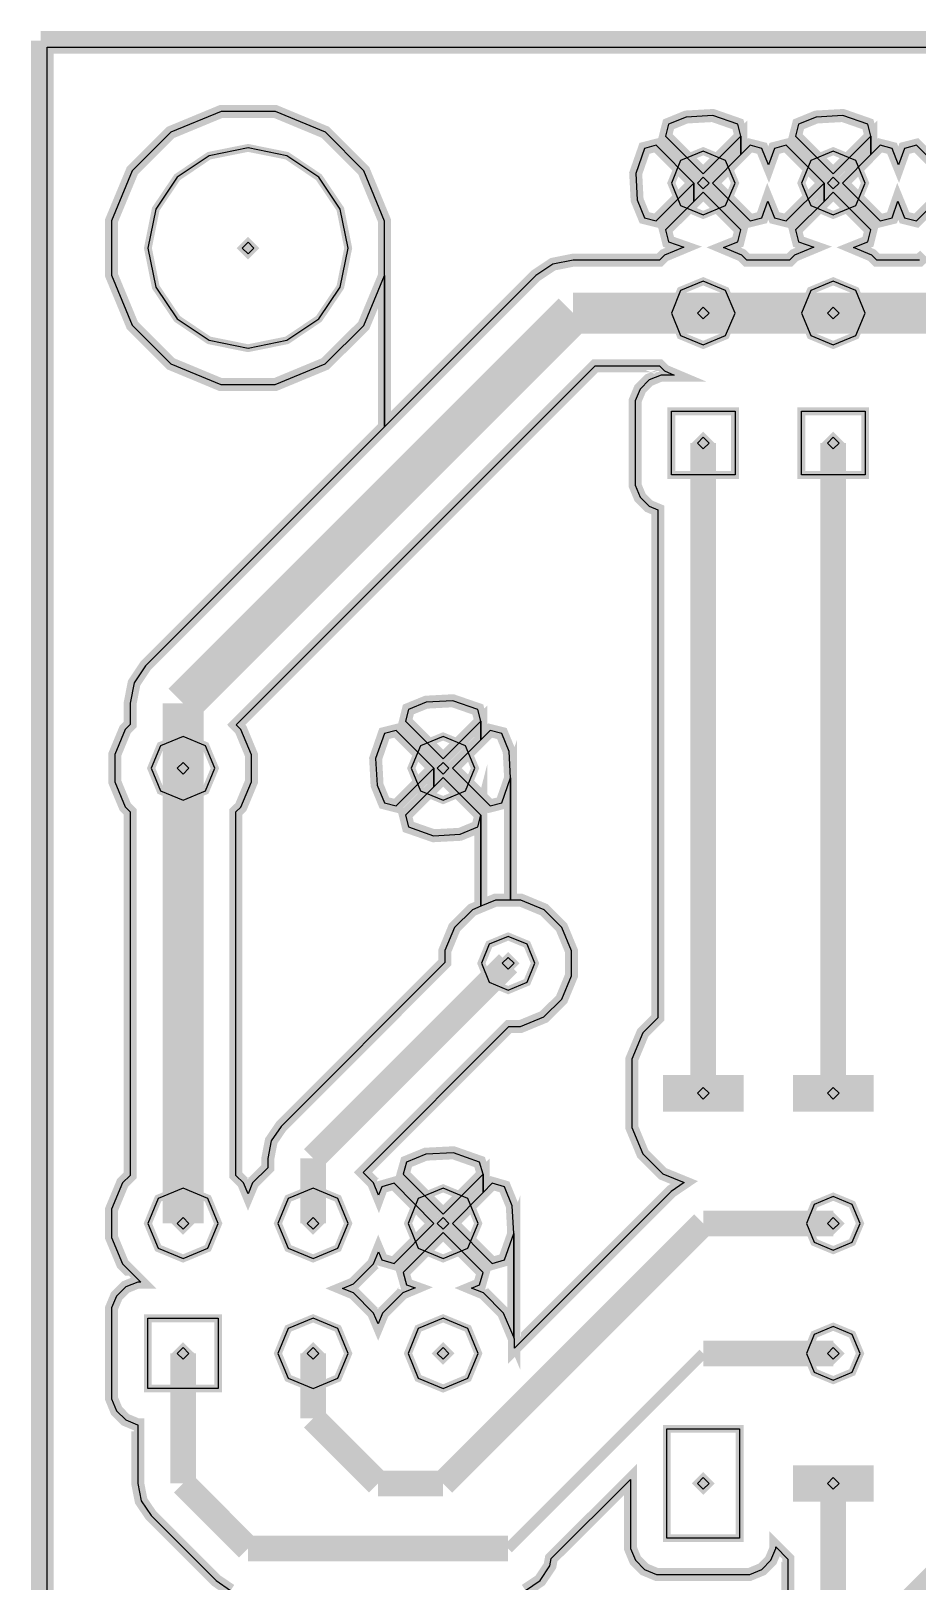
# Model space of a CAD drawing. Extents: x 0 to 6.22, y 0 to 4.04.
# Drawn here: x 0 to 0.681, y 2.85 to 4.042 of the extents above; entities that cross this region are included whole.
import ezdxf

# ---------------------------------------------------------------- set-up
doc = ezdxf.new("R2010")
doc.units = 0
doc.layers.get('0').update_dxf_attribs({"linetype": 'CONTINUOUS'})

msp = doc.modelspace()

# ---------------------------------------------------------------- linework, layer by layer
at = {"color": 0}
for points, const_width in [([(0.00759549, 2.06597), (0.00759549, 4.0345)], 0.015), ([(0.00759549, 4.0345), (1.97613, 4.0345)], 0.015), ([(0.0126411, 2.07096), (0.0126411, 4.02946), (1.97114, 4.02946)], 0.01), ([(0.0126411, 2.07096), (0.0126411, 4.02946), (1.97114, 4.02946)], 0.006), ([(0.687338, 3.86957), (0.683431, 3.86578), (0.650499, 3.86578), (0.64681, 3.86957), (0.632704, 3.87549), (0.643718, 3.87989), (0.645996, 3.889), (0.617025, 3.91797), (0.609918, 3.91086), (0.609918, 3.92507), (0.580892, 3.9541), (0.571832, 3.95176), (0.567329, 3.93918), (0.562229, 3.95176), (0.553114, 3.9541), (0.546007, 3.947), (0.546007, 3.96115), (0.543728, 3.97026), (0.524414, 3.977), (0.504015, 3.97586), (0.490343, 3.97026), (0.48801, 3.96115), (0.517036, 3.93218), (0.546007, 3.96115), (0.546007, 3.947), (0.524143, 3.92507), (0.553114, 3.89611), (0.562229, 3.89839), (0.566624, 3.91108), (0.571832, 3.89839), (0.580892, 3.89611), (0.609918, 3.92507), (0.609918, 3.91086), (0.587999, 3.889), (0.590332, 3.87989), (0.602106, 3.87576), (0.587294, 3.86957), (0.583442, 3.86578), (0.55051, 3.86578), (0.546821, 3.86957), (0.532715, 3.87549), (0.543728, 3.87989), (0.546007, 3.889), (0.517036, 3.91797), (0.509928, 3.91086), (0.509928, 3.92507), (0.480903, 3.9541), (0.471843, 3.95176), (0.465115, 3.93246), (0.4662, 3.91206), (0.471843, 3.89839), (0.480903, 3.89611), (0.509928, 3.92507), (0.509928, 3.91086), (0.48801, 3.889), (0.490343, 3.87989), (0.502115, 3.87576), (0.487304, 3.86957), (0.483399, 3.86578), (0.416992, 3.86578), (0.401421, 3.86268), (0.388238, 3.85389), (0.272026, 3.73768), (0.272026, 3.89589), (0.256022, 3.93446), (0.226508, 3.96408), (0.188043, 3.98008), (0.146212, 3.98008), (0.107585, 3.96408), (0.0780165, 3.93457), (0.0620117, 3.89611), (0.0620117, 3.85428), (0.0780165, 3.81569), (0.10753, 3.78608), (0.145996, 3.77007), (0.187825, 3.77007), (0.2264, 3.78608), (0.256022, 3.8156), (0.272026, 3.85406), (0.272026, 3.73768), (0.0882161, 3.55387), (0.0794271, 3.54069), (0.0763346, 3.52507), (0.0763346, 3.50868), (0.0725369, 3.50489), (0.0645074, 3.48557), (0.0645074, 3.46468), (0.0725369, 3.44536), (0.0763346, 3.44157), (0.0763346, 3.162), (0.0705294, 3.15619), (0.0621203, 3.13596), (0.0621203, 3.11415), (0.0705294, 3.09397), (0.0845269, 3.07997), (0.0821397, 3.07997), (0.0729167, 3.07617), (0.0659179, 3.06917), (0.0621203, 3.06006), (0.0621203, 2.99018), (0.0659179, 2.98096), (0.0729167, 2.97396), (0.0820313, 2.97017), (0.082194, 2.97017), (0.082194, 2.92507), (0.0847982, 2.91168), (0.0923936, 2.9005), (0.142415, 2.85047), (0.153592, 2.84289)], 0.01), ([(0.687338, 3.86957), (0.683431, 3.86578), (0.650499, 3.86578), (0.64681, 3.86957), (0.632704, 3.87549), (0.643718, 3.87989), (0.645996, 3.889), (0.617025, 3.91797), (0.609918, 3.91086), (0.609918, 3.92507), (0.580892, 3.9541), (0.571832, 3.95176), (0.567329, 3.93918), (0.562229, 3.95176), (0.553114, 3.9541), (0.546007, 3.947), (0.546007, 3.96115), (0.543728, 3.97026), (0.524414, 3.977), (0.504015, 3.97586), (0.490343, 3.97026), (0.48801, 3.96115), (0.517036, 3.93218), (0.546007, 3.96115), (0.546007, 3.947), (0.524143, 3.92507), (0.553114, 3.89611), (0.562229, 3.89839), (0.566624, 3.91108), (0.571832, 3.89839), (0.580892, 3.89611), (0.609918, 3.92507), (0.609918, 3.91086), (0.587999, 3.889), (0.590332, 3.87989), (0.602106, 3.87576), (0.587294, 3.86957), (0.583442, 3.86578), (0.55051, 3.86578), (0.546821, 3.86957), (0.532715, 3.87549), (0.543728, 3.87989), (0.546007, 3.889), (0.517036, 3.91797), (0.509928, 3.91086), (0.509928, 3.92507), (0.480903, 3.9541), (0.471843, 3.95176), (0.465115, 3.93246), (0.4662, 3.91206), (0.471843, 3.89839), (0.480903, 3.89611), (0.509928, 3.92507), (0.509928, 3.91086), (0.48801, 3.889), (0.490343, 3.87989), (0.502115, 3.87576), (0.487304, 3.86957), (0.483399, 3.86578), (0.416992, 3.86578), (0.401421, 3.86268), (0.388238, 3.85389), (0.272026, 3.73768), (0.272026, 3.89589), (0.256022, 3.93446), (0.226508, 3.96408), (0.188043, 3.98008), (0.146212, 3.98008), (0.107585, 3.96408), (0.0780165, 3.93457), (0.0620117, 3.89611), (0.0620117, 3.85428), (0.0780165, 3.81569), (0.10753, 3.78608), (0.145996, 3.77007), (0.187825, 3.77007), (0.2264, 3.78608), (0.256022, 3.8156), (0.272026, 3.85406), (0.272026, 3.73768), (0.0882161, 3.55387), (0.0794271, 3.54069), (0.0763346, 3.52507), (0.0763346, 3.50868), (0.0725369, 3.50489), (0.0645074, 3.48557), (0.0645074, 3.46468), (0.0725369, 3.44536), (0.0763346, 3.44157), (0.0763346, 3.162), (0.0705294, 3.15619), (0.0621203, 3.13596), (0.0621203, 3.11415), (0.0705294, 3.09397), (0.0845269, 3.07997), (0.0821397, 3.07997), (0.0729167, 3.07617), (0.0659179, 3.06917), (0.0621203, 3.06006), (0.0621203, 2.99018), (0.0659179, 2.98096), (0.0729167, 2.97396), (0.0820313, 2.97017), (0.082194, 2.97017), (0.082194, 2.92507), (0.0847982, 2.91168), (0.0923936, 2.9005), (0.142415, 2.85047), (0.153592, 2.84289)], 0.006), ([(0.709907, 3.92507), (0.680935, 3.9541), (0.671821, 3.95176), (0.667318, 3.93918), (0.662218, 3.95176), (0.653103, 3.9541), (0.645996, 3.947), (0.645996, 3.96115), (0.643718, 3.97026), (0.624403, 3.977), (0.604004, 3.97586), (0.590332, 3.97026), (0.587999, 3.96115), (0.617025, 3.93218), (0.645996, 3.96115), (0.645996, 3.947), (0.624132, 3.92507), (0.653103, 3.89611), (0.662218, 3.89839), (0.666613, 3.91108), (0.671821, 3.89839), (0.680935, 3.89611), (0.709907, 3.92507)], 0.01), ([(0.709907, 3.92507), (0.680935, 3.9541), (0.671821, 3.95176), (0.667318, 3.93918), (0.662218, 3.95176), (0.653103, 3.9541), (0.645996, 3.947), (0.645996, 3.96115), (0.643718, 3.97026), (0.624403, 3.977), (0.604004, 3.97586), (0.590332, 3.97026), (0.587999, 3.96115), (0.617025, 3.93218), (0.645996, 3.96115), (0.645996, 3.947), (0.624132, 3.92507), (0.653103, 3.89611), (0.662218, 3.89839), (0.666613, 3.91108), (0.671821, 3.89839), (0.680935, 3.89611), (0.709907, 3.92507)], 0.006), ([(0.244032, 3.87506), (0.237956, 3.90506), (0.221463, 3.92953), (0.19694, 3.94607), (0.166992, 3.9521), (0.13699, 3.94607), (0.112522, 3.92953), (0.0960286, 3.90506), (0.0900065, 3.87506), (0.0960286, 3.84511), (0.112522, 3.82064), (0.13699, 3.80414), (0.166992, 3.79807), (0.19694, 3.80414), (0.221463, 3.82064), (0.237956, 3.84511), (0.244032, 3.87506)], 0.006), ([(0.541504, 3.92507), (0.534289, 3.94243), (0.517036, 3.9496), (0.499675, 3.94243), (0.492512, 3.92507), (0.499675, 3.90776), (0.517036, 3.90056), (0.534289, 3.90776), (0.541504, 3.92507)], 0.006), ([(0.641493, 3.92507), (0.634278, 3.94243), (0.617025, 3.9496), (0.599664, 3.94243), (0.592503, 3.92507), (0.599664, 3.90776), (0.617025, 3.90056), (0.634278, 3.90776), (0.641493, 3.92507)], 0.006), ([(0.541504, 3.82508), (0.534289, 3.84239), (0.517036, 3.84956), (0.499675, 3.84239), (0.492512, 3.82508), (0.499675, 3.80778), (0.517036, 3.80057), (0.534289, 3.80778), (0.541504, 3.82508)], 0.006), ([(0.641493, 3.82508), (0.634278, 3.84239), (0.617025, 3.84956), (0.599664, 3.84239), (0.592503, 3.82508), (0.599664, 3.80778), (0.617025, 3.80057), (0.634278, 3.80778), (0.641493, 3.82508)], 0.006), ([(0.117025, 3.52507), (0.416992, 3.82508)], 0.0315), ([(0.416992, 3.82508), (1.567, 3.82508)], 0.0315), ([(0.502442, 3.15647), (0.492404, 3.14968), (0.371907, 3.02919), (0.371907, 3.03597), (0.371311, 3.03749), (0.371311, 3.11719), (0.370225, 3.13846), (0.364204, 3.15315), (0.354818, 3.15588), (0.347819, 3.14887), (0.347819, 3.16288), (0.345107, 3.17225), (0.324924, 3.17936), (0.303603, 3.17828), (0.2889, 3.17225), (0.286242, 3.16288), (0.317003, 3.13217), (0.347819, 3.16288), (0.347819, 3.14887), (0.32411, 3.12506), (0.354818, 3.09429), (0.364204, 3.097), (0.371311, 3.11719), (0.371311, 3.03749), (0.363499, 3.05615), (0.34809, 3.07156), (0.338921, 3.07536), (0.345107, 3.0779), (0.347819, 3.08729), (0.317003, 3.118), (0.286242, 3.08729), (0.2889, 3.0779), (0.29541, 3.07557), (0.285915, 3.07156), (0.270508, 3.05615), (0.267036, 3.04779), (0.26351, 3.05615), (0.248101, 3.07156), (0.239638, 3.07508), (0.248101, 3.07856), (0.26351, 3.09397), (0.267199, 3.10319), (0.269803, 3.097), (0.279243, 3.09429), (0.309896, 3.12506), (0.279243, 3.15588), (0.269803, 3.15315), (0.267415, 3.14669), (0.26351, 3.15619), (0.255425, 3.16428), (0.367622, 3.27647), (0.376628, 3.27647), (0.394531, 3.28386), (0.408203, 3.29747), (0.415636, 3.31538), (0.415636, 3.33469), (0.408203, 3.3526), (0.39464, 3.36626), (0.376736, 3.37369), (0.368924, 3.37369), (0.368924, 3.46767), (0.367839, 3.48807), (0.362196, 3.50179), (0.353136, 3.50407), (0.346029, 3.49696), (0.346029, 3.51118), (0.343696, 3.52029), (0.324436, 3.52696), (0.304036, 3.52588), (0.29031, 3.52029), (0.288032, 3.51118), (0.317003, 3.48221), (0.346029, 3.51118), (0.346029, 3.49696), (0.32411, 3.4751), (0.353136, 3.44607), (0.362196, 3.4484), (0.368924, 3.46767), (0.368924, 3.37369), (0.357422, 3.37369), (0.346029, 3.36897), (0.346029, 3.43896), (0.317003, 3.46799), (0.309896, 3.46089), (0.309896, 3.4751), (0.280925, 3.50407), (0.27181, 3.50179), (0.265136, 3.48247), (0.266222, 3.46208), (0.27181, 3.4484), (0.280925, 3.44607), (0.309896, 3.4751), (0.309896, 3.46089), (0.288032, 3.43896), (0.29031, 3.4299), (0.309625, 3.42318), (0.330024, 3.42426), (0.343696, 3.4299), (0.346029, 3.43896), (0.346029, 3.36897), (0.339518, 3.36626), (0.325792, 3.35271), (0.318414, 3.33479), (0.318414, 3.32568), (0.192438, 3.19965), (0.184842, 3.18847), (0.182238, 3.17507), (0.182238, 3.16786), (0.170518, 3.15619), (0.166992, 3.14779), (0.163519, 3.15619), (0.157715, 3.162), (0.157715, 3.44157), (0.161512, 3.44526), (0.169542, 3.46457), (0.169542, 3.48546), (0.161512, 3.50478), (0.157932, 3.50846), (0.433811, 3.7844), (0.483399, 3.7844), (0.487196, 3.7806), (0.494629, 3.77746), (0.484592, 3.77746), (0.475424, 3.77365), (0.468425, 3.76665), (0.464626, 3.7576), (0.464626, 3.69265), (0.468425, 3.68349), (0.475424, 3.67649), (0.482206, 3.67367), (0.482206, 3.28321), (0.47054, 3.27149), (0.462131, 3.25131), (0.462131, 3.19889), (0.47054, 3.17865), (0.485894, 3.16325), (0.502442, 3.15647)], 0.01), ([(0.517036, 3.7251), (0.517036, 3.2251)], 0.0197), ([(0.617025, 3.2251), (0.617025, 3.7251)], 0.0197), ([(0.117025, 3.4751), (0.117025, 3.52507)], 0.0315), ([(0.141493, 3.4751), (0.134277, 3.4924), (0.117025, 3.49957), (0.0996636, 3.4924), (0.0925022, 3.4751), (0.0996636, 3.45779), (0.117025, 3.45057), (0.134277, 3.45779), (0.141493, 3.4751)], 0.006), ([(0.341525, 3.4751), (0.33431, 3.4924), (0.317003, 3.49957), (0.299696, 3.4924), (0.292535, 3.4751), (0.299696, 3.45779), (0.317003, 3.45057), (0.33431, 3.45779), (0.341525, 3.4751)], 0.006), ([(0.117025, 3.12506), (0.117025, 3.4751)], 0.0315), ([(0.387642, 3.32508), (0.381565, 3.33968), (0.367025, 3.34571), (0.352431, 3.33968), (0.346408, 3.32508), (0.352431, 3.31054), (0.367025, 3.30447), (0.381565, 3.31054), (0.387642, 3.32508)], 0.006), ([(0.217014, 3.17507), (0.367025, 3.32508)], 0.0197), ([(0.517036, 3.2391), (0.517036, 3.2111)], 0.062), ([(0.617025, 3.2391), (0.617025, 3.2111)], 0.062), ([(0.217014, 3.12506), (0.217014, 3.17507)], 0.0197), ([(0.144043, 3.12506), (0.136122, 3.14421), (0.117025, 3.15207), (0.0978733, 3.14421), (0.0900065, 3.12506), (0.0978733, 3.10601), (0.117025, 3.09808), (0.136122, 3.10601), (0.144043, 3.12506)], 0.006), ([(0.244032, 3.12506), (0.236111, 3.14421), (0.217014, 3.15207), (0.197863, 3.14421), (0.189996, 3.12506), (0.197863, 3.10601), (0.217014, 3.09808), (0.236111, 3.10601), (0.244032, 3.12506)], 0.006), ([(0.344021, 3.12506), (0.3361, 3.14421), (0.317003, 3.15207), (0.297906, 3.14421), (0.290039, 3.12506), (0.297906, 3.10601), (0.317003, 3.09808), (0.3361, 3.10601), (0.344021, 3.12506)], 0.006), ([(0.637642, 3.12506), (0.631565, 3.13965), (0.617025, 3.14567), (0.602431, 3.13965), (0.596408, 3.12506), (0.602431, 3.11057), (0.617025, 3.10449), (0.631565, 3.11057), (0.637642, 3.12506)], 0.006), ([(0.317003, 2.92507), (0.517036, 3.12506)], 0.0197), ([(0.517036, 3.12506), (0.617025, 3.12506)], 0.0197), ([(0.244032, 3.02507), (0.236111, 3.04422), (0.217014, 3.05208), (0.197863, 3.04422), (0.189996, 3.02507), (0.197863, 3.00603), (0.217014, 2.9981), (0.236111, 3.00603), (0.244032, 3.02507)], 0.006), ([(0.344021, 3.02507), (0.3361, 3.04422), (0.317003, 3.05208), (0.297906, 3.04422), (0.290039, 3.02507), (0.297906, 3.00603), (0.317003, 2.9981), (0.3361, 3.00603), (0.344021, 3.02507)], 0.006), ([(0.637642, 3.02507), (0.631565, 3.03965), (0.617025, 3.04568), (0.602431, 3.03965), (0.596408, 3.02507), (0.602431, 3.01058), (0.617025, 3.0045), (0.631565, 3.01058), (0.637642, 3.02507)], 0.006), ([(0.117025, 2.92507), (0.117025, 3.02507)], 0.0197), ([(0.217014, 3.02507), (0.217014, 2.9751)], 0.0197), ([(0.517036, 3.02507), (0.367025, 2.87506)], 0.008), ([(0.617025, 3.02507), (0.517036, 3.02507)], 0.0197), ([(0.217014, 2.9751), (0.267036, 2.92507)], 0.0197), ([(0.617025, 2.93907), (0.617025, 2.91108)], 0.062), ([(0.166992, 2.87506), (0.117025, 2.92507)], 0.0197), ([(0.267036, 2.92507), (0.317003, 2.92507)], 0.0197), ([(0.380317, 2.84289), (0.391601, 2.85047), (0.399197, 2.86176), (0.400228, 2.8674), (0.4611, 2.92817), (0.4611, 2.87517), (0.464899, 2.866), (0.471897, 2.859), (0.481011, 2.85519), (0.552897, 2.85519), (0.562121, 2.859), (0.569119, 2.866), (0.572917, 2.87506), (0.572917, 2.87625), (0.582194, 2.86697), (0.582194, 2.21457)], 0.01), ([(0.380317, 2.84289), (0.391601, 2.85047), (0.399197, 2.86176), (0.400228, 2.8674), (0.4611, 2.92817), (0.4611, 2.87517), (0.464899, 2.866), (0.471897, 2.859), (0.481011, 2.85519), (0.552897, 2.85519), (0.562121, 2.859), (0.569119, 2.866), (0.572917, 2.87506), (0.572917, 2.87625), (0.582194, 2.86697), (0.582194, 2.21457)], 0.006), ([(0.617025, 2.92507), (0.617025, 2.17507)], 0.0197), ([(0.367025, 2.87506), (0.166992, 2.87506)], 0.0197), ([(0.717014, 2.87506), (0.666992, 2.82508)], 0.0197)]:
    msp.add_lwpolyline(points, dxfattribs=dict(at, const_width=const_width))
for points in [[(0.0126411, 2.07096), (0.0126411, 4.02946), (1.97114, 4.02946)], [(0.683431, 3.86578), (0.650499, 3.86578), (0.64681, 3.86957), (0.632704, 3.87549), (0.643718, 3.87989), (0.645996, 3.889), (0.617025, 3.91797), (0.609918, 3.91086), (0.609918, 3.92507), (0.580892, 3.9541), (0.571832, 3.95176), (0.567329, 3.93918), (0.562229, 3.95176), (0.553114, 3.9541), (0.546007, 3.947), (0.546007, 3.96115), (0.543728, 3.97026), (0.524414, 3.977), (0.504015, 3.97586), (0.490343, 3.97026), (0.48801, 3.96115), (0.517036, 3.93218), (0.546007, 3.96115), (0.546007, 3.947), (0.524143, 3.92507), (0.553114, 3.89611), (0.562229, 3.89839), (0.566624, 3.91108), (0.571832, 3.89839), (0.580892, 3.89611), (0.609918, 3.92507), (0.609918, 3.91086), (0.587999, 3.889), (0.590332, 3.87989), (0.602106, 3.87576), (0.587294, 3.86957), (0.583442, 3.86578), (0.55051, 3.86578), (0.546821, 3.86957), (0.532715, 3.87549), (0.543728, 3.87989), (0.546007, 3.889), (0.517036, 3.91797), (0.509928, 3.91086), (0.509928, 3.92507), (0.480903, 3.9541), (0.471843, 3.95176), (0.465115, 3.93246), (0.4662, 3.91206), (0.471843, 3.89839), (0.480903, 3.89611), (0.509928, 3.92507), (0.509928, 3.91086), (0.48801, 3.889), (0.490343, 3.87989), (0.502115, 3.87576), (0.487304, 3.86957), (0.483399, 3.86578), (0.416992, 3.86578), (0.401421, 3.86268), (0.388238, 3.85389), (0.272026, 3.73768), (0.272026, 3.89589), (0.256022, 3.93446), (0.226508, 3.96408), (0.188043, 3.98008), (0.146212, 3.98008), (0.107585, 3.96408), (0.0780165, 3.93457), (0.0620117, 3.89611), (0.0620117, 3.85428), (0.0780165, 3.81569), (0.10753, 3.78608), (0.145996, 3.77007), (0.187825, 3.77007), (0.2264, 3.78608), (0.256022, 3.8156), (0.272026, 3.85406), (0.272026, 3.73768), (0.0882161, 3.55387), (0.0794271, 3.54069), (0.0763346, 3.52507), (0.0763346, 3.50868), (0.0725369, 3.50489), (0.0645074, 3.48557), (0.0645074, 3.46468), (0.0725369, 3.44536), (0.0763346, 3.44157), (0.0763346, 3.162), (0.0705294, 3.15619), (0.0621203, 3.13596), (0.0621203, 3.11415), (0.0705294, 3.09397), (0.0845269, 3.07997), (0.0821397, 3.07997), (0.0729167, 3.07617), (0.0659179, 3.06917), (0.0621203, 3.06006), (0.0621203, 2.99018), (0.0659179, 2.98096), (0.0729167, 2.97396), (0.0820313, 2.97017), (0.082194, 2.97017), (0.082194, 2.92507), (0.0847982, 2.91168), (0.0923936, 2.9005), (0.142415, 2.85047), (0.153592, 2.84289)], [(0.709907, 3.92507), (0.680935, 3.9541), (0.671821, 3.95176), (0.667318, 3.93918), (0.662218, 3.95176), (0.653103, 3.9541), (0.645996, 3.947), (0.645996, 3.96115), (0.643718, 3.97026), (0.624403, 3.977), (0.604004, 3.97586), (0.590332, 3.97026), (0.587999, 3.96115), (0.617025, 3.93218), (0.645996, 3.96115), (0.645996, 3.947), (0.624132, 3.92507), (0.653103, 3.89611), (0.662218, 3.89839), (0.666613, 3.91108), (0.671821, 3.89839), (0.680935, 3.89611), (0.709907, 3.92507)], [(0.244032, 3.87506), (0.237956, 3.90506), (0.221463, 3.92953), (0.19694, 3.94607), (0.166992, 3.9521), (0.13699, 3.94607), (0.112522, 3.92953), (0.0960286, 3.90506), (0.0900065, 3.87506), (0.0960286, 3.84511), (0.112522, 3.82064), (0.13699, 3.80414), (0.166992, 3.79807), (0.19694, 3.80414), (0.221463, 3.82064), (0.237956, 3.84511), (0.244032, 3.87506)], [(0.541504, 3.92507), (0.534289, 3.94243), (0.517036, 3.9496), (0.499675, 3.94243), (0.492512, 3.92507), (0.499675, 3.90776), (0.517036, 3.90056), (0.534289, 3.90776), (0.541504, 3.92507)], [(0.641493, 3.92507), (0.634278, 3.94243), (0.617025, 3.9496), (0.599664, 3.94243), (0.592503, 3.92507), (0.599664, 3.90776), (0.617025, 3.90056), (0.634278, 3.90776), (0.641493, 3.92507)], [(0.541504, 3.82508), (0.534289, 3.84239), (0.517036, 3.84956), (0.499675, 3.84239), (0.492512, 3.82508), (0.499675, 3.80778), (0.517036, 3.80057), (0.534289, 3.80778), (0.541504, 3.82508)], [(0.641493, 3.82508), (0.634278, 3.84239), (0.617025, 3.84956), (0.599664, 3.84239), (0.592503, 3.82508), (0.599664, 3.80778), (0.617025, 3.80057), (0.634278, 3.80778), (0.641493, 3.82508)], [(0.502442, 3.15647), (0.492404, 3.14968), (0.371907, 3.02919), (0.371907, 3.03597), (0.371311, 3.03749), (0.371311, 3.11719), (0.370225, 3.13846), (0.364204, 3.15315), (0.354818, 3.15588), (0.347819, 3.14887), (0.347819, 3.16288), (0.345107, 3.17225), (0.324924, 3.17936), (0.303603, 3.17828), (0.2889, 3.17225), (0.286242, 3.16288), (0.317003, 3.13217), (0.347819, 3.16288), (0.347819, 3.14887), (0.32411, 3.12506), (0.354818, 3.09429), (0.364204, 3.097), (0.371311, 3.11719), (0.371311, 3.03749), (0.363499, 3.05615), (0.34809, 3.07156), (0.338921, 3.07536), (0.345107, 3.0779), (0.347819, 3.08729), (0.317003, 3.118), (0.286242, 3.08729), (0.2889, 3.0779), (0.29541, 3.07557), (0.285915, 3.07156), (0.270508, 3.05615), (0.267036, 3.04779), (0.26351, 3.05615), (0.248101, 3.07156), (0.239638, 3.07508), (0.248101, 3.07856), (0.26351, 3.09397), (0.267199, 3.10319), (0.269803, 3.097), (0.279243, 3.09429), (0.309896, 3.12506), (0.279243, 3.15588), (0.269803, 3.15315), (0.267415, 3.14669), (0.26351, 3.15619), (0.255425, 3.16428), (0.367622, 3.27647), (0.376628, 3.27647), (0.394531, 3.28386), (0.408203, 3.29747), (0.415636, 3.31538), (0.415636, 3.33469), (0.408203, 3.3526), (0.39464, 3.36626), (0.376736, 3.37369), (0.368924, 3.37369), (0.368924, 3.46767), (0.367839, 3.48807), (0.362196, 3.50179), (0.353136, 3.50407), (0.346029, 3.49696), (0.346029, 3.51118), (0.343696, 3.52029), (0.324436, 3.52696), (0.304036, 3.52588), (0.29031, 3.52029), (0.288032, 3.51118), (0.317003, 3.48221), (0.346029, 3.51118), (0.346029, 3.49696), (0.32411, 3.4751), (0.353136, 3.44607), (0.362196, 3.4484), (0.368924, 3.46767), (0.368924, 3.37369), (0.357422, 3.37369), (0.346029, 3.36897), (0.346029, 3.43896), (0.317003, 3.46799), (0.309896, 3.46089), (0.309896, 3.4751), (0.280925, 3.50407), (0.27181, 3.50179), (0.265136, 3.48247), (0.266222, 3.46208), (0.27181, 3.4484), (0.280925, 3.44607), (0.309896, 3.4751), (0.309896, 3.46089), (0.288032, 3.43896), (0.29031, 3.4299), (0.309625, 3.42318), (0.330024, 3.42426), (0.343696, 3.4299), (0.346029, 3.43896), (0.346029, 3.36897), (0.339518, 3.36626), (0.325792, 3.35271), (0.318414, 3.33479), (0.318414, 3.32568), (0.192438, 3.19965), (0.184842, 3.18847), (0.182238, 3.17507), (0.182238, 3.16786), (0.170518, 3.15619), (0.166992, 3.14779), (0.163519, 3.15619), (0.157715, 3.162), (0.157715, 3.44157), (0.161512, 3.44526), (0.169542, 3.46457), (0.169542, 3.48546), (0.161512, 3.50478), (0.157932, 3.50846), (0.433811, 3.7844), (0.483399, 3.7844), (0.487196, 3.7806), (0.494629, 3.77746), (0.484592, 3.77746), (0.475424, 3.77365), (0.468425, 3.76665), (0.464626, 3.7576), (0.464626, 3.69265), (0.468425, 3.68349), (0.475424, 3.67649), (0.482206, 3.67367), (0.482206, 3.28321), (0.47054, 3.27149), (0.462131, 3.25131), (0.462131, 3.19889), (0.47054, 3.17865), (0.485894, 3.16325), (0.502442, 3.15647)], [(0.141493, 3.4751), (0.134277, 3.4924), (0.117025, 3.49957), (0.0996636, 3.4924), (0.0925022, 3.4751), (0.0996636, 3.45779), (0.117025, 3.45057), (0.134277, 3.45779), (0.141493, 3.4751)], [(0.341525, 3.4751), (0.33431, 3.4924), (0.317003, 3.49957), (0.299696, 3.4924), (0.292535, 3.4751), (0.299696, 3.45779), (0.317003, 3.45057), (0.33431, 3.45779), (0.341525, 3.4751)], [(0.387642, 3.32508), (0.381565, 3.33968), (0.367025, 3.34571), (0.352431, 3.33968), (0.346408, 3.32508), (0.352431, 3.31054), (0.367025, 3.30447), (0.381565, 3.31054), (0.387642, 3.32508)], [(0.144043, 3.12506), (0.136122, 3.14421), (0.117025, 3.15207), (0.0978733, 3.14421), (0.0900065, 3.12506), (0.0978733, 3.10601), (0.117025, 3.09808), (0.136122, 3.10601), (0.144043, 3.12506)], [(0.244032, 3.12506), (0.236111, 3.14421), (0.217014, 3.15207), (0.197863, 3.14421), (0.189996, 3.12506), (0.197863, 3.10601), (0.217014, 3.09808), (0.236111, 3.10601), (0.244032, 3.12506)], [(0.344021, 3.12506), (0.3361, 3.14421), (0.317003, 3.15207), (0.297906, 3.14421), (0.290039, 3.12506), (0.297906, 3.10601), (0.317003, 3.09808), (0.3361, 3.10601), (0.344021, 3.12506)], [(0.637642, 3.12506), (0.631565, 3.13965), (0.617025, 3.14567), (0.602431, 3.13965), (0.596408, 3.12506), (0.602431, 3.11057), (0.617025, 3.10449), (0.631565, 3.11057), (0.637642, 3.12506)], [(0.244032, 3.02507), (0.236111, 3.04422), (0.217014, 3.05208), (0.197863, 3.04422), (0.189996, 3.02507), (0.197863, 3.00603), (0.217014, 2.9981), (0.236111, 3.00603), (0.244032, 3.02507)], [(0.344021, 3.02507), (0.3361, 3.04422), (0.317003, 3.05208), (0.297906, 3.04422), (0.290039, 3.02507), (0.297906, 3.00603), (0.317003, 2.9981), (0.3361, 3.00603), (0.344021, 3.02507)], [(0.637642, 3.02507), (0.631565, 3.03965), (0.617025, 3.04568), (0.602431, 3.03965), (0.596408, 3.02507), (0.602431, 3.01058), (0.617025, 3.0045), (0.631565, 3.01058), (0.637642, 3.02507)], [(0.380317, 2.84289), (0.391601, 2.85047), (0.399197, 2.86176), (0.400228, 2.8674), (0.4611, 2.92817), (0.4611, 2.87517), (0.464899, 2.866), (0.471897, 2.859), (0.481011, 2.85519), (0.552897, 2.85519), (0.562121, 2.859), (0.569119, 2.866), (0.572917, 2.87506), (0.572917, 2.87625), (0.582194, 2.86697), (0.582194, 2.21457)]]:
    msp.add_lwpolyline(points, dxfattribs=at)
at = {"color": 7, "const_width": 0.006}
for points in [[(0.521539, 3.92507), (0.517036, 3.92958), (0.512532, 3.92507), (0.517036, 3.92057), (0.521539, 3.92507)], [(0.621528, 3.92507), (0.617025, 3.92958), (0.612522, 3.92507), (0.617025, 3.92057), (0.621528, 3.92507)], [(0.171496, 3.87506), (0.166992, 3.87956), (0.162543, 3.87506), (0.166992, 3.87061), (0.171496, 3.87506)], [(0.521539, 3.82508), (0.517036, 3.82958), (0.512532, 3.82508), (0.517036, 3.82058), (0.521539, 3.82508)], [(0.621528, 3.82508), (0.617025, 3.82958), (0.612522, 3.82508), (0.617025, 3.82058), (0.621528, 3.82508)], [(0.521539, 3.7251), (0.517036, 3.7296), (0.512532, 3.7251), (0.517036, 3.7206), (0.521539, 3.7251)], [(0.621528, 3.7251), (0.617025, 3.7296), (0.612522, 3.7251), (0.617025, 3.7206), (0.621528, 3.7251)], [(0.121528, 3.4751), (0.117025, 3.4796), (0.112522, 3.4751), (0.117025, 3.4706), (0.121528, 3.4751)], [(0.321506, 3.4751), (0.317003, 3.4796), (0.3125, 3.4751), (0.317003, 3.4706), (0.321506, 3.4751)], [(0.371528, 3.32508), (0.367025, 3.32958), (0.362522, 3.32508), (0.367025, 3.32058), (0.371528, 3.32508)], [(0.521539, 3.2251), (0.517036, 3.2296), (0.512532, 3.2251), (0.517036, 3.2206), (0.521539, 3.2251)], [(0.621528, 3.2251), (0.617025, 3.2296), (0.612522, 3.2251), (0.617025, 3.2206), (0.621528, 3.2251)], [(0.121528, 3.12506), (0.117025, 3.12956), (0.112522, 3.12506), (0.117025, 3.12056), (0.121528, 3.12506)], [(0.221517, 3.12506), (0.217014, 3.12956), (0.212511, 3.12506), (0.217014, 3.12056), (0.221517, 3.12506)], [(0.321506, 3.12506), (0.317003, 3.12956), (0.3125, 3.12506), (0.317003, 3.12056), (0.321506, 3.12506)], [(0.621528, 3.12506), (0.617025, 3.12956), (0.612522, 3.12506), (0.617025, 3.12056), (0.621528, 3.12506)], [(0.121528, 3.02507), (0.117025, 3.02957), (0.112522, 3.02507), (0.117025, 3.02056), (0.121528, 3.02507)], [(0.221517, 3.02507), (0.217014, 3.02957), (0.212511, 3.02507), (0.217014, 3.02056), (0.221517, 3.02507)], [(0.321506, 3.02507), (0.317003, 3.02957), (0.3125, 3.02507), (0.317003, 3.02056), (0.321506, 3.02507)], [(0.621528, 3.02507), (0.617025, 3.02957), (0.612522, 3.02507), (0.617025, 3.02056), (0.621528, 3.02507)], [(0.521539, 2.92507), (0.517036, 2.92958), (0.512532, 2.92507), (0.517036, 2.92057), (0.521539, 2.92507)], [(0.621528, 2.92507), (0.617025, 2.92958), (0.612522, 2.92507), (0.617025, 2.92057), (0.621528, 2.92507)]]:
    msp.add_lwpolyline(points, dxfattribs=at)
at = {"color": 7}
for points in [[(0.521539, 3.92507), (0.517036, 3.92958), (0.512532, 3.92507), (0.517036, 3.92057), (0.521539, 3.92507)], [(0.621528, 3.92507), (0.617025, 3.92958), (0.612522, 3.92507), (0.617025, 3.92057), (0.621528, 3.92507)], [(0.171496, 3.87506), (0.166992, 3.87956), (0.162543, 3.87506), (0.166992, 3.87061), (0.171496, 3.87506)], [(0.521539, 3.82508), (0.517036, 3.82958), (0.512532, 3.82508), (0.517036, 3.82058), (0.521539, 3.82508)], [(0.621528, 3.82508), (0.617025, 3.82958), (0.612522, 3.82508), (0.617025, 3.82058), (0.621528, 3.82508)], [(0.521539, 3.7251), (0.517036, 3.7296), (0.512532, 3.7251), (0.517036, 3.7206), (0.521539, 3.7251)], [(0.621528, 3.7251), (0.617025, 3.7296), (0.612522, 3.7251), (0.617025, 3.7206), (0.621528, 3.7251)], [(0.121528, 3.4751), (0.117025, 3.4796), (0.112522, 3.4751), (0.117025, 3.4706), (0.121528, 3.4751)], [(0.321506, 3.4751), (0.317003, 3.4796), (0.3125, 3.4751), (0.317003, 3.4706), (0.321506, 3.4751)], [(0.371528, 3.32508), (0.367025, 3.32958), (0.362522, 3.32508), (0.367025, 3.32058), (0.371528, 3.32508)], [(0.521539, 3.2251), (0.517036, 3.2296), (0.512532, 3.2251), (0.517036, 3.2206), (0.521539, 3.2251)], [(0.621528, 3.2251), (0.617025, 3.2296), (0.612522, 3.2251), (0.617025, 3.2206), (0.621528, 3.2251)], [(0.121528, 3.12506), (0.117025, 3.12956), (0.112522, 3.12506), (0.117025, 3.12056), (0.121528, 3.12506)], [(0.221517, 3.12506), (0.217014, 3.12956), (0.212511, 3.12506), (0.217014, 3.12056), (0.221517, 3.12506)], [(0.321506, 3.12506), (0.317003, 3.12956), (0.3125, 3.12506), (0.317003, 3.12056), (0.321506, 3.12506)], [(0.621528, 3.12506), (0.617025, 3.12956), (0.612522, 3.12506), (0.617025, 3.12056), (0.621528, 3.12506)], [(0.121528, 3.02507), (0.117025, 3.02957), (0.112522, 3.02507), (0.117025, 3.02056), (0.121528, 3.02507)], [(0.221517, 3.02507), (0.217014, 3.02957), (0.212511, 3.02507), (0.217014, 3.02056), (0.221517, 3.02507)], [(0.321506, 3.02507), (0.317003, 3.02957), (0.3125, 3.02507), (0.317003, 3.02056), (0.321506, 3.02507)], [(0.621528, 3.02507), (0.617025, 3.02957), (0.612522, 3.02507), (0.617025, 3.02056), (0.621528, 3.02507)], [(0.521539, 2.92507), (0.517036, 2.92958), (0.512532, 2.92507), (0.517036, 2.92057), (0.521539, 2.92507)], [(0.621528, 2.92507), (0.617025, 2.92958), (0.612522, 2.92507), (0.617025, 2.92057), (0.621528, 2.92507)]]:
    msp.add_lwpolyline(points, dxfattribs=at)
at = {"color": 0, "const_width": 0.006}
for points in [[(0.502442, 3.15647), (0.492404, 3.14968), (0.371907, 3.02919), (0.371907, 3.03597), (0.371311, 3.03749), (0.371311, 3.11719), (0.370225, 3.13846), (0.364204, 3.15315), (0.354818, 3.15588), (0.347819, 3.14887), (0.347819, 3.16288), (0.345107, 3.17225), (0.324924, 3.17936), (0.303603, 3.17828), (0.2889, 3.17225), (0.286242, 3.16288), (0.317003, 3.13217), (0.347819, 3.16288), (0.347819, 3.14887), (0.32411, 3.12506), (0.354818, 3.09429), (0.364204, 3.097), (0.371311, 3.11719), (0.371311, 3.03749), (0.363499, 3.05615), (0.34809, 3.07156), (0.338921, 3.07536), (0.345107, 3.0779), (0.347819, 3.08729), (0.317003, 3.118), (0.286242, 3.08729), (0.2889, 3.0779), (0.29541, 3.07557), (0.285915, 3.07156), (0.270508, 3.05615), (0.267036, 3.04779), (0.26351, 3.05615), (0.248101, 3.07156), (0.239638, 3.07508), (0.248101, 3.07856), (0.26351, 3.09397), (0.267199, 3.10319), (0.269803, 3.097), (0.279243, 3.09429), (0.309896, 3.12506), (0.279243, 3.15588), (0.269803, 3.15315), (0.267415, 3.14669), (0.26351, 3.15619), (0.255425, 3.16428), (0.367622, 3.27647), (0.376628, 3.27647), (0.394531, 3.28386), (0.408203, 3.29747), (0.415636, 3.31538), (0.415636, 3.33469), (0.408203, 3.3526), (0.39464, 3.36626), (0.376736, 3.37369), (0.368924, 3.37369), (0.368924, 3.46767), (0.367839, 3.48807), (0.362196, 3.50179), (0.353136, 3.50407), (0.346029, 3.49696), (0.346029, 3.51118), (0.343696, 3.52029), (0.324436, 3.52696), (0.304036, 3.52588), (0.29031, 3.52029), (0.288032, 3.51118), (0.317003, 3.48221), (0.346029, 3.51118), (0.346029, 3.49696), (0.32411, 3.4751), (0.353136, 3.44607), (0.362196, 3.4484), (0.368924, 3.46767), (0.368924, 3.37369), (0.357422, 3.37369), (0.346029, 3.36897), (0.346029, 3.43896), (0.317003, 3.46799), (0.309896, 3.46089), (0.309896, 3.4751), (0.280925, 3.50407), (0.27181, 3.50179), (0.265136, 3.48247), (0.266222, 3.46208), (0.27181, 3.4484), (0.280925, 3.44607), (0.309896, 3.4751), (0.309896, 3.46089), (0.288032, 3.43896), (0.29031, 3.4299), (0.309625, 3.42318), (0.330024, 3.42426), (0.343696, 3.4299), (0.346029, 3.43896), (0.346029, 3.36897), (0.339518, 3.36626), (0.325792, 3.35271), (0.318414, 3.33479), (0.318414, 3.32568), (0.192438, 3.19965), (0.184842, 3.18847), (0.182238, 3.17507), (0.182238, 3.16786), (0.170518, 3.15619), (0.166992, 3.14779), (0.163519, 3.15619), (0.157715, 3.162), (0.157715, 3.44157), (0.161512, 3.44526), (0.169542, 3.46457), (0.169542, 3.48546), (0.161512, 3.50478), (0.157932, 3.50846), (0.433811, 3.7844), (0.483399, 3.7844), (0.487196, 3.7806), (0.494629, 3.77746), (0.484592, 3.77746), (0.475424, 3.77365), (0.468425, 3.76665), (0.464626, 3.7576), (0.464626, 3.69265), (0.468425, 3.68349), (0.475424, 3.67649), (0.482206, 3.67367), (0.482206, 3.28321), (0.47054, 3.27149), (0.462131, 3.25131), (0.462131, 3.19889), (0.47054, 3.17865), (0.485894, 3.16325), (0.502442, 3.15647)], [(0.492512, 3.74957), (0.492512, 3.70057), (0.541504, 3.70057), (0.541504, 3.74957), (0.492512, 3.74957)], [(0.592503, 3.74957), (0.592503, 3.70057), (0.641493, 3.70057), (0.641493, 3.74957), (0.592503, 3.74957)], [(0.0900065, 3.05208), (0.0900065, 2.99804), (0.144043, 2.99804), (0.144043, 3.05208), (0.0900065, 3.05208)], [(0.48904, 2.96707), (0.48904, 2.88308), (0.545031, 2.88308), (0.545031, 2.96707), (0.48904, 2.96707)]]:
    msp.add_lwpolyline(points, close=True, dxfattribs=at)
at = {"color": 0}
for points in [[(0.492512, 3.74957), (0.541504, 3.74957), (0.541504, 3.70057), (0.492512, 3.70057), (0.492512, 3.74957)], [(0.592503, 3.74957), (0.641493, 3.74957), (0.641493, 3.70057), (0.592503, 3.70057), (0.592503, 3.74957)], [(0.0900065, 3.05208), (0.144043, 3.05208), (0.144043, 2.99804), (0.0900065, 2.99804), (0.0900065, 3.05208)], [(0.48904, 2.96707), (0.545031, 2.96707), (0.545031, 2.88308), (0.48904, 2.88308), (0.48904, 2.96707)]]:
    msp.add_lwpolyline(points, close=True, dxfattribs=at)

doc.saveas('drawing.dxf')
